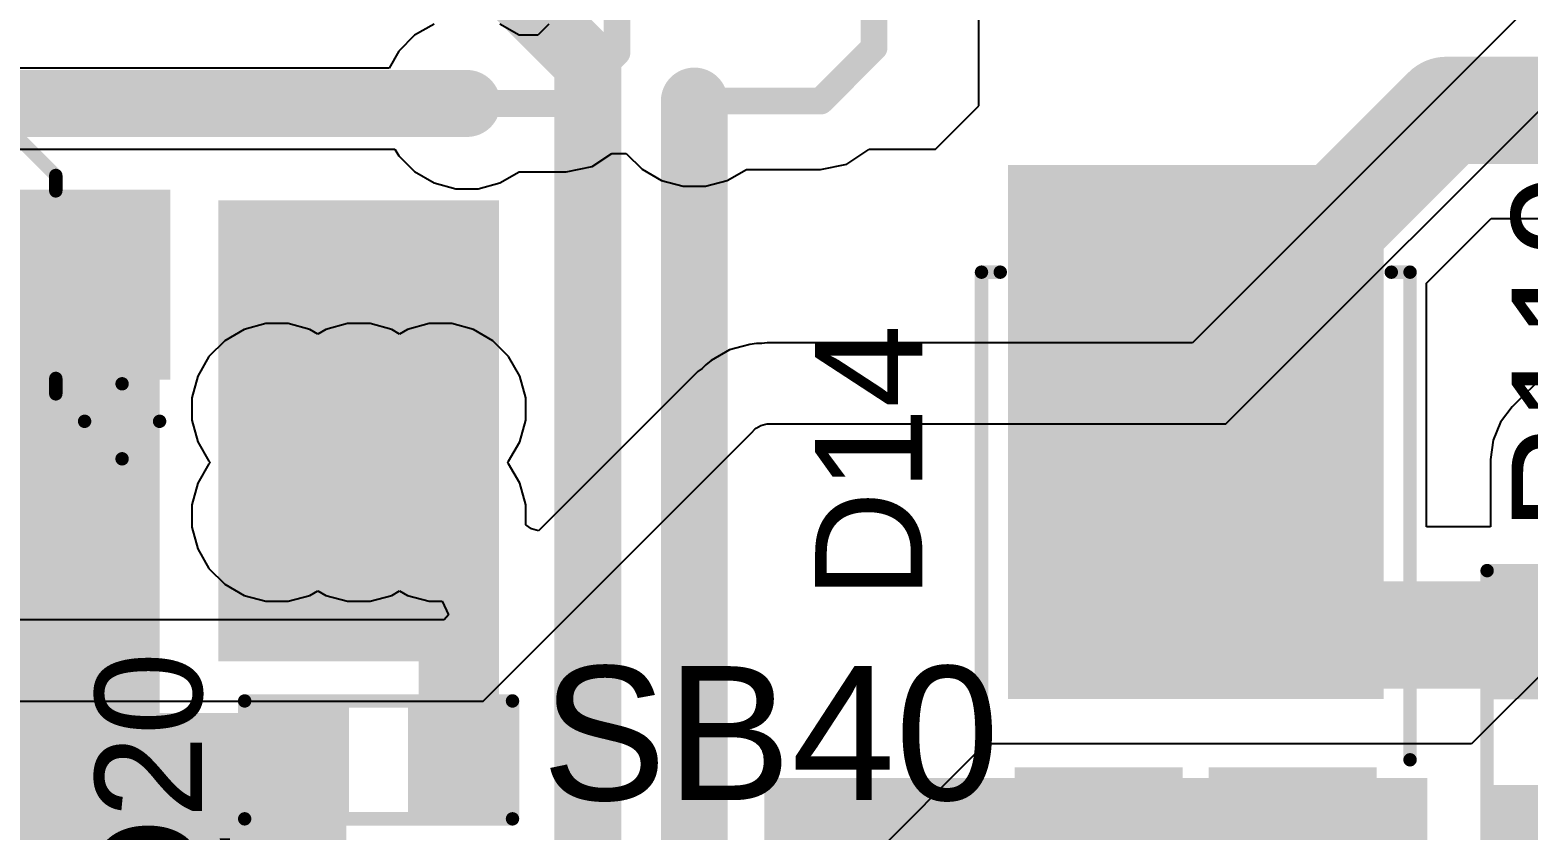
# Model space of a CAD drawing. Header units: millimetres. Extents: x 0 to 214, y 0 to 214.
# Drawn here: x 1.495 to 2.054, y 0.748 to 1.046 of the extents above; entities that cross this region are included whole.
import ezdxf

# ---------------------------------------------------------------- set-up
doc = ezdxf.new("R2010")
doc.units = ezdxf.units.MM
doc.header["$MEASUREMENT"] = 0
for name, color, linetype in [('BottomLayer', 5, 'Continuous'), ('BottomSolder', 6, 'Continuous'), ('TopLayer', 1, 'Continuous'), ('TopOverlay', 2, 'Continuous'), ('TopPaste', 8, 'Continuous'), ('TopSolder', 216, 'Continuous'), ('ViaHoleLayer', 16, 'Continuous')]:
    doc.layers.add(name, color=color, linetype=linetype)
doc.styles.add('Arial', font='', dxfattribs={"height": 0.2})
doc.styles.get('Arial').set_extended_font_data('Arial')

# ---------------------------------------------------------------- blocks, each defined once
blk = doc.blocks.new('P____DI__5_118')
at = {"layer": 'TopLayer'}
for points in [[(-0.06614, 0.17406), (0.06614, 0.17406), (0.06614, -0.01728), (-0.06614, -0.01728)], [(-0.06358, -0.05083), (-0.00886, -0.05083), (-0.00886, -0.10594), (-0.06358, -0.10594)], [(0.00886, -0.05083), (0.06358, -0.05083), (0.06358, -0.10594), (0.00886, -0.10594)]]:
    blk.add_hatch(color=1, dxfattribs=at).paths.add_polyline_path(points)
at = {"layer": 'TopPaste'}
for points in [[(-0.06614, 0.17406), (0.06614, 0.17406), (0.06614, -0.01728), (-0.06614, -0.01728)], [(-0.06358, -0.05083), (-0.00886, -0.05083), (-0.00886, -0.10594), (-0.06358, -0.10594)], [(0.00886, -0.05083), (0.06358, -0.05083), (0.06358, -0.10594), (0.00886, -0.10594)]]:
    blk.add_hatch(color=8, dxfattribs=at).paths.add_polyline_path(points)
at = {"layer": 'TopSolder'}
for points in [[(-0.07014, 0.17806), (0.07014, 0.17806), (0.07014, -0.02128), (-0.07014, -0.02128)], [(-0.06758, -0.04683), (-0.00486, -0.04683), (-0.00486, -0.10994), (-0.06758, -0.10994)], [(0.00486, -0.04683), (0.06758, -0.04683), (0.06758, -0.10994), (0.00486, -0.10994)]]:
    blk.add_hatch(color=216, dxfattribs=at).paths.add_polyline_path(points)
at = {"layer": 'TopOverlay', "const_width": 0.005}
for points in [[(-0.08, 0.138), (-0.073, 0.138)], [(-0.08, -0.044), (-0.08, 0.138)], [(0.073, 0.138), (0.08, 0.138)], [(0.08, -0.044), (0.08, 0.138)]]:
    blk.add_lwpolyline(points, dxfattribs=at)
at = {"layer": 'TopOverlay'}
for points, const_width in [([(-0.08125, 0.138, 1), (-0.07875, 0.138, 1)], 0.0025), ([(-0.08125, 0.138, 1), (-0.07875, 0.138, 1)], 0.0025), ([(-0.07425, 0.138, 1), (-0.07175, 0.138, 1)], 0.0025), ([(0.07175, 0.138, 1), (0.07425, 0.138, 1)], 0.0025), ([(0.07875, 0.138, 1), (0.08125, 0.138, 1)], 0.0025), ([(0.07875, 0.138, 1), (0.08125, 0.138, 1)], 0.0025), ([(-0.08125, -0.044, 1), (-0.07875, -0.044, 1)], 0.0025), ([(0.07875, -0.044, 1), (0.08125, -0.044, 1)], 0.0025), ([(-0.075, -0.083, 1), (-0.085, -0.083, 1)], 0.01), ([(-0.0875, -0.083, 1), (-0.0825, -0.083, 1)], 0.005), ([(-0.0775, -0.083, 1), (-0.0725, -0.083, 1)], 0.005)]:
    blk.add_lwpolyline(points, format="xyb", close=True, dxfattribs=dict(at, const_width=const_width))
blk = doc.blocks.new('RES_0805_152')
at = {"layer": 'TopLayer'}
for points in [[(-0.06, 0.025), (-0.02, 0.025), (-0.02, -0.025), (-0.06, -0.025)], [(0.02, 0.025), (0.06, 0.025), (0.06, -0.025), (0.02, -0.025)]]:
    blk.add_hatch(color=1, dxfattribs=at).paths.add_polyline_path(points)
at = {"layer": 'TopPaste'}
for points in [[(-0.06, 0.025), (-0.02, 0.025), (-0.02, -0.025), (-0.06, -0.025)], [(0.02, 0.025), (0.06, 0.025), (0.06, -0.025), (0.02, -0.025)]]:
    blk.add_hatch(color=8, dxfattribs=at).paths.add_polyline_path(points)
at = {"layer": 'TopSolder'}
for points in [[(-0.064, 0.029), (-0.016, 0.029), (-0.016, -0.029), (-0.064, -0.029)], [(0.016, 0.029), (0.064, 0.029), (0.064, -0.029), (0.016, -0.029)]]:
    blk.add_hatch(color=216, dxfattribs=at).paths.add_polyline_path(points)
at = {"layer": 'TopOverlay', "const_width": 0.005}
for points in [[(0.064, 0.029), (-0.064, 0.029)], [(-0.064, -0.029), (-0.064, 0.029)], [(0.064, -0.029), (0.064, 0.029)], [(0.064, -0.029), (-0.064, -0.029)]]:
    blk.add_lwpolyline(points, dxfattribs=at)
at = {"layer": 'TopOverlay', "const_width": 0.0025}
for points in [[(-0.06525, 0.029, 1), (-0.06275, 0.029, 1)], [(-0.06525, 0.029, 1), (-0.06275, 0.029, 1)], [(0.06275, 0.029, 1), (0.06525, 0.029, 1)], [(0.06275, 0.029, 1), (0.06525, 0.029, 1)], [(-0.06525, -0.029, 1), (-0.06275, -0.029, 1)], [(-0.06525, -0.029, 1), (-0.06275, -0.029, 1)], [(0.06275, -0.029, 1), (0.06525, -0.029, 1)], [(0.06275, -0.029, 1), (0.06525, -0.029, 1)]]:
    blk.add_lwpolyline(points, format="xyb", close=True, dxfattribs=at)
blk = doc.blocks.new('S______B______210')
at = {"layer": 'TopLayer'}
for points in [[(-0.045, -0.0175), (-0.045, 0.0175), (-0.015, 0.0175), (-0.015, -0.0175)], [(0.015, -0.0175), (0.015, 0.0175), (0.045, 0.0175), (0.045, -0.0175)]]:
    blk.add_hatch(color=1, dxfattribs=at).paths.add_polyline_path(points)
at = {"layer": 'TopPaste'}
for points in [[(-0.045, -0.0175), (-0.045, 0.0175), (-0.015, 0.0175), (-0.015, -0.0175)], [(0.015, -0.0175), (0.015, 0.0175), (0.045, 0.0175), (0.045, -0.0175)]]:
    blk.add_hatch(color=8, dxfattribs=at).paths.add_polyline_path(points)
at = {"layer": 'TopSolder'}
for points in [[(-0.049, -0.0215), (-0.049, 0.0215), (-0.011, 0.0215), (-0.011, -0.0215)], [(0.011, -0.0215), (0.011, 0.0215), (0.049, 0.0215), (0.049, -0.0215)]]:
    blk.add_hatch(color=216, dxfattribs=at).paths.add_polyline_path(points)
at = {"layer": 'TopOverlay', "const_width": 0.005}
for points in [[(-0.05, 0.022), (0.05, 0.022)], [(-0.05, -0.022), (-0.05, 0.022)], [(0.05, -0.022), (0.05, 0.022)], [(-0.05, -0.022), (0.05, -0.022)]]:
    blk.add_lwpolyline(points, dxfattribs=at)
at = {"layer": 'TopOverlay', "const_width": 0.0025}
for points in [[(-0.05125, 0.022, 1), (-0.04875, 0.022, 1)], [(-0.05125, 0.022, 1), (-0.04875, 0.022, 1)], [(0.04875, 0.022, 1), (0.05125, 0.022, 1)], [(0.04875, 0.022, 1), (0.05125, 0.022, 1)], [(-0.05125, -0.022, 1), (-0.04875, -0.022, 1)], [(-0.05125, -0.022, 1), (-0.04875, -0.022, 1)], [(0.04875, -0.022, 1), (0.05125, -0.022, 1)], [(0.04875, -0.022, 1), (0.05125, -0.022, 1)]]:
    blk.add_lwpolyline(points, format="xyb", close=True, dxfattribs=at)
blk = doc.blocks.new('RU6085H_355')
at = {"layer": 'TopLayer'}
for points in [[(-0.08071, 0.06378), (-0.13583, 0.06378), (-0.13583, 0.08622), (-0.08071, 0.08622)], [(0.13583, 0.06378), (0.08071, 0.06378), (0.08071, 0.08622), (0.13583, 0.08622)], [(-0.08071, 0.01378), (-0.13583, 0.01378), (-0.13583, 0.03622), (-0.08071, 0.03622)], [(0.13583, 0.01378), (0.08071, 0.01378), (0.08071, 0.03622), (0.13583, 0.03622)], [(-0.08071, -0.03622), (-0.13583, -0.03622), (-0.13583, -0.01378), (-0.08071, -0.01378)], [(0.13583, -0.03622), (0.08071, -0.03622), (0.08071, -0.01378), (0.13583, -0.01378)], [(-0.08071, -0.08622), (-0.13583, -0.08622), (-0.13583, -0.06378), (-0.08071, -0.06378)], [(0.13583, -0.08622), (0.08071, -0.08622), (0.08071, -0.06378), (0.13583, -0.06378)]]:
    blk.add_hatch(color=1, dxfattribs=at).paths.add_polyline_path(points)
at = {"layer": 'TopPaste'}
for points in [[(-0.08071, 0.06378), (-0.13583, 0.06378), (-0.13583, 0.08622), (-0.08071, 0.08622)], [(0.13583, 0.06378), (0.08071, 0.06378), (0.08071, 0.08622), (0.13583, 0.08622)], [(-0.08071, 0.01378), (-0.13583, 0.01378), (-0.13583, 0.03622), (-0.08071, 0.03622)], [(0.13583, 0.01378), (0.08071, 0.01378), (0.08071, 0.03622), (0.13583, 0.03622)], [(-0.08071, -0.03622), (-0.13583, -0.03622), (-0.13583, -0.01378), (-0.08071, -0.01378)], [(0.13583, -0.03622), (0.08071, -0.03622), (0.08071, -0.01378), (0.13583, -0.01378)], [(-0.08071, -0.08622), (-0.13583, -0.08622), (-0.13583, -0.06378), (-0.08071, -0.06378)], [(0.13583, -0.08622), (0.08071, -0.08622), (0.08071, -0.06378), (0.13583, -0.06378)]]:
    blk.add_hatch(color=8, dxfattribs=at).paths.add_polyline_path(points)
at = {"layer": 'TopSolder'}
for points in [[(-0.07671, 0.05978), (-0.13983, 0.05978), (-0.13983, 0.09022), (-0.07671, 0.09022)], [(0.13983, 0.05978), (0.07671, 0.05978), (0.07671, 0.09022), (0.13983, 0.09022)], [(-0.07671, 0.00978), (-0.13983, 0.00978), (-0.13983, 0.04022), (-0.07671, 0.04022)], [(0.13983, 0.00978), (0.07671, 0.00978), (0.07671, 0.04022), (0.13983, 0.04022)], [(-0.07671, -0.04022), (-0.13983, -0.04022), (-0.13983, -0.00978), (-0.07671, -0.00978)], [(0.13983, -0.04022), (0.07671, -0.04022), (0.07671, -0.00978), (0.13983, -0.00978)], [(-0.07671, -0.09022), (-0.13983, -0.09022), (-0.13983, -0.05978), (-0.07671, -0.05978)], [(0.13983, -0.09022), (0.07671, -0.09022), (0.07671, -0.05978), (0.13983, -0.05978)]]:
    blk.add_hatch(color=216, dxfattribs=at).paths.add_polyline_path(points)
at = {"layer": 'TopOverlay'}
for points, const_width in [([(-0.10476, 0.103, 1), (-0.11324, 0.103, 1)], 0.01), ([(-0.11574, 0.103, 1), (-0.11074, 0.103, 1)], 0.005), ([(-0.10726, 0.103, 1), (-0.10226, 0.103, 1)], 0.005), ([(-0.07625, 0.101, 1), (-0.07375, 0.101, 1)], 0.0025), ([(0.07175, 0.101, 1), (0.07425, 0.101, 1)], 0.0025), ([(-0.07625, -0.101, 1), (-0.07375, -0.101, 1)], 0.0025), ([(0.07175, -0.101, 1), (0.07425, -0.101, 1)], 0.0025)]:
    blk.add_lwpolyline(points, format="xyb", close=True, dxfattribs=dict(at, const_width=const_width))
at = {"layer": 'TopOverlay', "const_width": 0.005}
for points in [[(-0.075, 0.101), (0.073, 0.101)], [(-0.075, -0.101), (0.073, -0.101)]]:
    blk.add_lwpolyline(points, dxfattribs=at)
blk = doc.blocks.new('RVT1E100M0405__464')
at = {"layer": 'TopLayer'}
for points in [[(-0.12205, 0.0315), (-0.01969, 0.0315), (-0.01969, -0.0315), (-0.12205, -0.0315)], [(0.01969, 0.0315), (0.12205, 0.0315), (0.12205, -0.0315), (0.01969, -0.0315)]]:
    blk.add_hatch(color=1, dxfattribs=at).paths.add_polyline_path(points)
at = {"layer": 'TopPaste'}
for points in [[(-0.12205, 0.0315), (-0.01969, 0.0315), (-0.01969, -0.0315), (-0.12205, -0.0315)], [(0.01969, 0.0315), (0.12205, 0.0315), (0.12205, -0.0315), (0.01969, -0.0315)]]:
    blk.add_hatch(color=8, dxfattribs=at).paths.add_polyline_path(points)
at = {"layer": 'TopSolder'}
for points in [[(-0.12605, 0.0355), (-0.01569, 0.0355), (-0.01569, -0.0355), (-0.12605, -0.0355)], [(0.01569, 0.0355), (0.12605, 0.0355), (0.12605, -0.0355), (0.01569, -0.0355)]]:
    blk.add_hatch(color=216, dxfattribs=at).paths.add_polyline_path(points)
at = {"layer": 'TopOverlay', "const_width": 0.005}
for points in [[(-0.037, 0.087), (-0.08325, 0.04075)], [(0.085, 0.087), (-0.037, 0.087)], [(0.085, 0.087), (0.085, 0.039)], [(-0.108, 0.065), (-0.108, 0.037)], [(-0.094, 0.051), (-0.122, 0.051)], [(-0.08325, 0.04075), (-0.08325, 0.035)], [(-0.08325, -0.035), (-0.08325, -0.04075)], [(-0.037, -0.087), (-0.08325, -0.04075)], [(0.085, -0.039), (0.085, -0.087)], [(0.085, -0.087), (-0.037, -0.087)]]:
    blk.add_lwpolyline(points, dxfattribs=at)
at = {"layer": 'TopOverlay', "const_width": 0.0025}
for points in [[(-0.03825, 0.087, 1), (-0.03575, 0.087, 1)], [(-0.03825, 0.087, 1), (-0.03575, 0.087, 1)], [(0.08375, 0.087, 1), (0.08625, 0.087, 1)], [(0.08375, 0.087, 1), (0.08625, 0.087, 1)], [(-0.10925, 0.065, 1), (-0.10675, 0.065, 1)], [(-0.12325, 0.051, 1), (-0.12075, 0.051, 1)], [(-0.09525, 0.051, 1), (-0.09275, 0.051, 1)], [(-0.10925, 0.037, 1), (-0.10675, 0.037, 1)], [(-0.0845, 0.04075, 1), (-0.082, 0.04075, 1)], [(-0.0845, 0.04075, 1), (-0.082, 0.04075, 1)], [(0.08375, 0.039, 1), (0.08625, 0.039, 1)], [(-0.0845, 0.035, 1), (-0.082, 0.035, 1)], [(-0.0845, -0.035, 1), (-0.082, -0.035, 1)], [(-0.0845, -0.04075, 1), (-0.082, -0.04075, 1)], [(-0.0845, -0.04075, 1), (-0.082, -0.04075, 1)], [(0.08375, -0.039, 1), (0.08625, -0.039, 1)], [(-0.03825, -0.087, 1), (-0.03575, -0.087, 1)], [(-0.03825, -0.087, 1), (-0.03575, -0.087, 1)], [(0.08375, -0.087, 1), (0.08625, -0.087, 1)], [(0.08375, -0.087, 1), (0.08625, -0.087, 1)]]:
    blk.add_lwpolyline(points, format="xyb", close=True, dxfattribs=at)

msp = doc.modelspace()

# ---------------------------------------------------------------- hatches: boundary and pattern name
at = {"layer": 'BottomLayer'}
h = msp.add_hatch(color=5, dxfattribs=at)
edge = h.paths.add_edge_path()
edge.add_arc((1.65787, 1.01903), 0.01181, 0, 360)
h = msp.add_hatch(color=5, dxfattribs=at)
edge = h.paths.add_edge_path()
edge.add_arc((1.74276, 1.01992), 0.01181, 0, 360)
h = msp.add_hatch(color=5, dxfattribs=at)
edge = h.paths.add_edge_path()
edge.add_arc((1.58698, 0.90503), 0.01181, 0, 360)
h = msp.add_hatch(color=5, dxfattribs=at)
edge = h.paths.add_edge_path()
edge.add_arc((1.61748, 0.90503), 0.01181, 0, 360)
h = msp.add_hatch(color=5, dxfattribs=at)
edge = h.paths.add_edge_path()
edge.add_arc((1.64798, 0.90503), 0.01181, 0, 360)
h = msp.add_hatch(color=5, dxfattribs=at)
edge = h.paths.add_edge_path()
edge.add_arc((1.58698, 0.86503), 0.01181, 0, 360)
h = msp.add_hatch(color=5, dxfattribs=at)
edge = h.paths.add_edge_path()
edge.add_arc((1.61748, 0.86503), 0.01181, 0, 360)
h = msp.add_hatch(color=5, dxfattribs=at)
edge = h.paths.add_edge_path()
edge.add_arc((1.64798, 0.86503), 0.01181, 0, 360)
at = {"layer": 'BottomSolder'}
h = msp.add_hatch(color=6, dxfattribs=at)
edge = h.paths.add_edge_path()
edge.add_arc((1.65787, 1.01903), 0.00591, 0, 360)
h = msp.add_hatch(color=6, dxfattribs=at)
edge = h.paths.add_edge_path()
edge.add_arc((1.74276, 1.01992), 0.00591, 0, 360)
at = {"layer": 'TopLayer'}
h = msp.add_hatch(color=1, dxfattribs=at)
edge = h.paths.add_edge_path()
edge.add_arc((1.65787, 1.01903), 0.01181, 0, 360)
h = msp.add_hatch(color=1, dxfattribs=at)
edge = h.paths.add_edge_path()
edge.add_arc((1.74276, 1.01992), 0.01181, 0, 360)
for points in [[(1.43674, 0.74955), (1.54316, 0.74955), (1.54316, 0.98289), (1.43674, 0.98289)], [(1.565, 0.81077), (1.66987, 0.81077), (1.66987, 0.98289), (1.565, 0.98289)], [(1.63987, 0.75653), (1.66987, 0.75653), (1.66987, 0.98289), (1.63987, 0.98289)], [(1.86383, 0.80067), (2.09275, 0.80067), (2.09275, 0.84067), (1.86383, 0.84067)], [(1.44533, 0.66355), (1.50045, 0.66355), (1.50045, 0.836), (1.44533, 0.836)], [(1.43725, 0.6224), (1.61287, 0.6224), (1.61287, 0.79153), (1.43725, 0.79153)], [(1.76887, 0.61729), (1.9005, 0.61729), (1.9005, 0.76723), (1.76887, 0.76723)], [(1.76887, 0.68153), (2.01637, 0.68153), (2.01637, 0.76723), (1.76887, 0.76723)]]:
    msp.add_hatch(color=1, dxfattribs=at).paths.add_polyline_path(points)
h = msp.add_hatch(color=1, dxfattribs=at)
edge = h.paths.add_edge_path()
edge.add_arc((1.58698, 0.90503), 0.01181, 0, 360)
h = msp.add_hatch(color=1, dxfattribs=at)
edge = h.paths.add_edge_path()
edge.add_arc((1.61748, 0.90503), 0.01181, 0, 360)
h = msp.add_hatch(color=1, dxfattribs=at)
edge = h.paths.add_edge_path()
edge.add_arc((1.64798, 0.90503), 0.01181, 0, 360)
h = msp.add_hatch(color=1, dxfattribs=at)
edge = h.paths.add_edge_path()
edge.add_arc((1.58698, 0.86503), 0.01181, 0, 360)
h = msp.add_hatch(color=1, dxfattribs=at)
edge = h.paths.add_edge_path()
edge.add_arc((1.61748, 0.86503), 0.01181, 0, 360)
h = msp.add_hatch(color=1, dxfattribs=at)
edge = h.paths.add_edge_path()
edge.add_arc((1.64798, 0.86503), 0.01181, 0, 360)
at = {"layer": 'TopSolder'}
h = msp.add_hatch(color=216, dxfattribs=at)
edge = h.paths.add_edge_path()
edge.add_arc((1.65787, 1.01903), 0.00591, 0, 360)
h = msp.add_hatch(color=216, dxfattribs=at)
edge = h.paths.add_edge_path()
edge.add_arc((1.74276, 1.01992), 0.00591, 0, 360)
at = {"layer": 'ViaHoleLayer'}
h = msp.add_hatch(color=16, dxfattribs=at)
edge = h.paths.add_edge_path()
edge.add_arc((1.65787, 1.01903), 0.00591, 0, 360)
h = msp.add_hatch(color=16, dxfattribs=at)
edge = h.paths.add_edge_path()
edge.add_arc((1.74276, 1.01992), 0.00591, 0, 360)
h = msp.add_hatch(color=16, dxfattribs=at)
edge = h.paths.add_edge_path()
edge.add_arc((1.58698, 0.90503), 0.00591, 0, 360)
h = msp.add_hatch(color=16, dxfattribs=at)
edge = h.paths.add_edge_path()
edge.add_arc((1.61748, 0.90503), 0.00591, 0, 360)
h = msp.add_hatch(color=16, dxfattribs=at)
edge = h.paths.add_edge_path()
edge.add_arc((1.64798, 0.90503), 0.00591, 0, 360)
h = msp.add_hatch(color=16, dxfattribs=at)
edge = h.paths.add_edge_path()
edge.add_arc((1.58698, 0.86503), 0.00591, 0, 360)
h = msp.add_hatch(color=16, dxfattribs=at)
edge = h.paths.add_edge_path()
edge.add_arc((1.61748, 0.86503), 0.00591, 0, 360)
h = msp.add_hatch(color=16, dxfattribs=at)
edge = h.paths.add_edge_path()
edge.add_arc((1.64798, 0.86503), 0.00591, 0, 360)

# ---------------------------------------------------------------- linework, layer by layer
at = {"layer": 'BottomLayer'}
for p, q in [((1.849, 1.01815), (1.849, 1.254)), ((2.09657, 1.09753), (1.93165, 0.93261)), ((1.95305, 0.91122), (2.11656, 1.07473)), ((1.64559, 1.04868), (1.63834, 1.04449)), ((1.67734, 1.04452), (1.67015, 1.04868)), ((1.68838, 1.04859), (1.68431, 1.04452)), ((1.63834, 1.04449), (1.63241, 1.03857)), ((1.68431, 1.04452), (1.67734, 1.04452)), ((1.63241, 1.03857), (1.62877, 1.03226)), ((1.62877, 1.03226), (0.478, 1.03226)), ((1.83285, 1.002), (1.849, 1.01815)), ((0.478, 1.002), (1.63097, 1.002)), ((1.63097, 1.002), (1.63241, 0.9995)), ((1.79968, 0.99637), (1.80795, 1.0019)), ((1.80795, 1.0019), (1.80805, 1.002)), ((1.80805, 1.002), (1.83285, 1.002)), ((1.63241, 0.9995), (1.63834, 0.99358)), ((1.70462, 0.99548), (1.71193, 1.00037)), ((1.71193, 1.00037), (1.71731, 1.00039)), ((1.71731, 1.00039), (1.72323, 0.99447)), ((1.78992, 0.99443), (1.79968, 0.99637)), ((1.63834, 0.99358), (1.64559, 0.98939)), ((1.67015, 0.98939), (1.67734, 0.99354)), ((1.67734, 0.99354), (1.69487, 0.99354)), ((1.69487, 0.99354), (1.70462, 0.99548)), ((1.72323, 0.99447), (1.73048, 0.99028)), ((1.73048, 0.99028), (1.73857, 0.98811)), ((1.74695, 0.98811), (1.75504, 0.99028)), ((1.75504, 0.99028), (1.76223, 0.99443)), ((1.76223, 0.99443), (1.78992, 0.99443)), ((1.64559, 0.98939), (1.65368, 0.98722)), ((1.65368, 0.98722), (1.66206, 0.98722)), ((1.66206, 0.98722), (1.67015, 0.98939)), ((1.73857, 0.98811), (1.74695, 0.98811)), ((2.19891, 0.946), (2.03291, 0.78)), ((1.5747, 0.93468), (1.56745, 0.93049)), ((1.58279, 0.93685), (1.5747, 0.93468)), ((1.59117, 0.93685), (1.58279, 0.93685)), ((1.59926, 0.93468), (1.59117, 0.93685)), ((1.60223, 0.93296), (1.59926, 0.93468)), ((1.6052, 0.93468), (1.60223, 0.93296)), ((1.61329, 0.93685), (1.6052, 0.93468)), ((1.62167, 0.93685), (1.61329, 0.93685)), ((1.62976, 0.93468), (1.62167, 0.93685)), ((1.63273, 0.93296), (1.62976, 0.93468)), ((1.6357, 0.93468), (1.63273, 0.93296)), ((1.64379, 0.93685), (1.6357, 0.93468)), ((1.65217, 0.93685), (1.64379, 0.93685)), ((1.66026, 0.93468), (1.65217, 0.93685)), ((1.66751, 0.93049), (1.66026, 0.93468)), ((1.56745, 0.93049), (1.56152, 0.92457)), ((1.67343, 0.92457), (1.66751, 0.93049)), ((1.76351, 0.92907), (1.7606, 0.92829)), ((1.76601, 0.9294), (1.76351, 0.92907)), ((1.768, 0.9294), (1.76601, 0.9294)), ((1.76996, 0.92966), (1.768, 0.9294)), ((1.9287, 0.92966), (1.76996, 0.92966)), ((1.93165, 0.93261), (1.9287, 0.92966)), ((1.56152, 0.92457), (1.55734, 0.91731)), ((1.67762, 0.91731), (1.67343, 0.92457)), ((1.74903, 0.92308), (1.74703, 0.92154)), ((1.75588, 0.92703), (1.74903, 0.92308)), ((1.7606, 0.92829), (1.75588, 0.92703)), ((1.75588, 0.92703), (1.75588, 0.92703)), ((1.55734, 0.91731), (1.55517, 0.90922)), ((1.67979, 0.90922), (1.67762, 0.91731)), ((1.74405, 0.91893), (1.6846, 0.85947)), ((1.74563, 0.92014), (1.74405, 0.91893)), ((1.74703, 0.92154), (1.74563, 0.92014)), ((1.55517, 0.90922), (1.55517, 0.90085)), ((1.67979, 0.90085), (1.67979, 0.90922)), ((1.94123, 0.8994), (1.95305, 0.91122)), ((1.55517, 0.90085), (1.55734, 0.89276)), ((1.67762, 0.89276), (1.67979, 0.90085)), ((1.66392, 0.796), (1.76405, 0.89613)), ((1.76405, 0.89613), (1.76545, 0.89753)), ((1.76405, 0.89613), (1.76405, 0.89613)), ((1.76545, 0.89753), (1.76588, 0.89786)), ((1.76588, 0.89786), (1.76755, 0.89883)), ((1.76755, 0.89883), (1.76843, 0.89906)), ((1.76843, 0.89906), (1.76942, 0.89933)), ((1.76843, 0.89906), (1.76843, 0.89906)), ((1.76843, 0.89906), (1.76843, 0.89906)), ((1.76942, 0.89933), (1.76996, 0.8994)), ((1.76996, 0.8994), (1.9287, 0.8994)), ((1.9287, 0.8994), (1.9287, 0.8994)), ((1.9287, 0.8994), (1.9287, 0.8994)), ((1.9287, 0.8994), (1.94123, 0.8994)), ((1.55734, 0.89276), (1.56152, 0.8855)), ((1.67343, 0.8855), (1.67762, 0.89276)), ((1.56152, 0.88457), (1.55734, 0.87731)), ((1.56152, 0.8855), (1.56199, 0.88503)), ((1.56199, 0.88503), (1.56152, 0.88457)), ((1.67297, 0.88503), (1.67343, 0.8855)), ((1.67343, 0.88457), (1.67297, 0.88503)), ((1.67762, 0.87731), (1.67343, 0.88457)), ((1.55734, 0.87731), (1.55517, 0.86922)), ((1.67979, 0.86922), (1.67762, 0.87731)), ((1.55517, 0.86922), (1.55517, 0.86085)), ((1.67979, 0.86174), (1.67979, 0.86922)), ((1.68194, 0.86023), (1.67979, 0.86174)), ((1.55517, 0.86085), (1.55734, 0.85276)), ((1.6846, 0.85947), (1.68194, 0.86023)), ((1.55734, 0.85276), (1.56152, 0.8455)), ((1.56152, 0.8455), (1.56745, 0.83958)), ((1.56745, 0.83958), (1.5747, 0.83539)), ((1.5747, 0.83539), (1.58279, 0.83322)), ((1.59117, 0.83322), (1.59926, 0.83539)), ((1.59926, 0.83539), (1.60223, 0.83711)), ((1.60223, 0.83711), (1.6052, 0.83539)), ((1.6052, 0.83539), (1.61329, 0.83322)), ((1.62167, 0.83322), (1.62976, 0.83539)), ((1.62976, 0.83539), (1.63273, 0.83711)), ((1.63273, 0.83711), (1.6357, 0.83539)), ((1.6357, 0.83539), (1.64379, 0.83322)), ((1.58279, 0.83322), (1.59117, 0.83322)), ((1.61329, 0.83322), (1.62167, 0.83322)), ((1.64379, 0.83322), (1.64857, 0.83322)), ((1.64857, 0.83322), (1.65095, 0.82822)), ((1.65095, 0.82822), (1.64935, 0.82626)), ((1.64935, 0.82626), (0.61517, 0.82626)), ((0.61715, 0.796), (1.66392, 0.796)), ((1.85132, 0.78), (1.69935, 0.62803)), ((2.03291, 0.78), (1.85132, 0.78))]:
    msp.add_line(p, q, dxfattribs=at)
at = {"layer": 'BottomLayer', "const_width": 0.01}
for points in [[(1.71387, 1.03803), (1.71387, 1.81176)], [(1.80986, 1.03986), (1.80986, 1.76074)], [(1.69487, 1.01903), (1.71387, 1.03803)], [(1.78992, 1.01992), (1.80986, 1.03986)], [(1.65787, 1.01903), (1.69487, 1.01903)], [(1.74276, 1.01992), (1.78992, 1.01992)]]:
    msp.add_lwpolyline(points, dxfattribs=at)
at = {"layer": 'BottomLayer', "const_width": 0.005}
for points in [[(1.71137, 1.03803, 1), (1.71637, 1.03803, 1)], [(1.71137, 1.03803, 1), (1.71637, 1.03803, 1)], [(1.80736, 1.03986, 1), (1.81236, 1.03986, 1)], [(1.80736, 1.03986, 1), (1.81236, 1.03986, 1)], [(1.65537, 1.01903, 1), (1.66037, 1.01903, 1)], [(1.69237, 1.01903, 1), (1.69737, 1.01903, 1)], [(1.69237, 1.01903, 1), (1.69737, 1.01903, 1)], [(1.74026, 1.01992, 1), (1.74526, 1.01992, 1)], [(1.78742, 1.01992, 1), (1.79242, 1.01992, 1)], [(1.78742, 1.01992, 1), (1.79242, 1.01992, 1)]]:
    msp.add_lwpolyline(points, format="xyb", close=True, dxfattribs=at)
at = {"layer": 'TopLayer'}
for p, q in [((2.01611, 0.95198), (2.04026, 0.97613)), ((2.04026, 0.97613), (2.27139, 0.97613)), ((2.01611, 0.86106), (2.01611, 0.95198)), ((2.06066, 0.91829), (2.04813, 0.90576)), ((2.04813, 0.90576), (2.04373, 0.90002)), ((2.04373, 0.90002), (2.04095, 0.89333)), ((2.04095, 0.89333), (2.04001, 0.88615)), ((2.04001, 0.88615), (2.04001, 0.86106)), ((2.04001, 0.86106), (2.01611, 0.86106))]:
    msp.add_line(p, q, dxfattribs=at)
for points, const_width in [([(1.67787, 1.05903), (1.70302, 1.03388)], 0.025), ([(1.70302, 0.59002), (1.70302, 1.03388)], 0.025), ([(1.97919, 0.97211), (2.02354, 1.01647)], 0.04), ([(2.02354, 1.01647), (2.57902, 1.01647)], 0.04), ([(1.25887, 1.01903), (1.65787, 1.01903)], 0.025), ([(1.74276, 0.55368), (1.74276, 1.01992)], 0.025), ([(1.92997, 0.92597), (1.97611, 0.97211)], 0.04), ([(1.97611, 0.97211), (1.97919, 0.97211)], 0.04), ([(1.92997, 0.89644), (1.92997, 0.92597)], 0.04)]:
    msp.add_lwpolyline(points, dxfattribs=dict(at, const_width=const_width))
for points, const_width in [([(1.69677, 1.03388, 1), (1.70927, 1.03388, 1)], 0.0125), ([(1.69677, 1.03388, 1), (1.70927, 1.03388, 1)], 0.0125), ([(2.01354, 1.01647, 1), (2.03354, 1.01647, 1)], 0.02), ([(2.01354, 1.01647, 1), (2.03354, 1.01647, 1)], 0.02), ([(1.65162, 1.01903, 1), (1.66412, 1.01903, 1)], 0.0125), ([(1.73651, 1.01992, 1), (1.74901, 1.01992, 1)], 0.0125), ([(1.96611, 0.97211, 1), (1.98611, 0.97211, 1)], 0.02), ([(1.96611, 0.97211, 1), (1.98611, 0.97211, 1)], 0.02), ([(1.96919, 0.97211, 1), (1.98919, 0.97211, 1)], 0.02), ([(1.96919, 0.97211, 1), (1.98919, 0.97211, 1)], 0.02), ([(1.91997, 0.92597, 1), (1.93997, 0.92597, 1)], 0.02), ([(1.91997, 0.92597, 1), (1.93997, 0.92597, 1)], 0.02), ([(1.91997, 0.89644, 1), (1.93997, 0.89644, 1)], 0.02)]:
    msp.add_lwpolyline(points, format="xyb", close=True, dxfattribs=dict(at, const_width=const_width))

# ---------------------------------------------------------------- block references
for name, p, rotation in [('RVT1E100M0405__464', (1.42111, 0.9514), 180), ('RES_0805_152', (2.06775, 0.78067), 270)]:
    msp.add_blockref(name, p, dxfattribs=dict(rotation=rotation))
for name, p in [('P____DI__5_118', (1.92997, 0.81806)), ('RU6085H_355', (1.36462, 0.73577)), ('S______B______210', (1.62487, 0.77403))]:
    msp.add_blockref(name, p)

# ---------------------------------------------------------------- texts
at = {"layer": 'TopOverlay', "style": 'Arial'}
for s, p in [('R119', (2.08786, 0.85939)), ('D14', (1.82786, 0.83405)), ('Q20', (1.55897, 0.70872))]:
    msp.add_text(s, height=0.04, rotation=90, dxfattribs=at).set_placement(p)
msp.add_text('SB40', height=0.05, dxfattribs=at).set_placement((1.68577, 0.75903))

doc.saveas('drawing.dxf')
